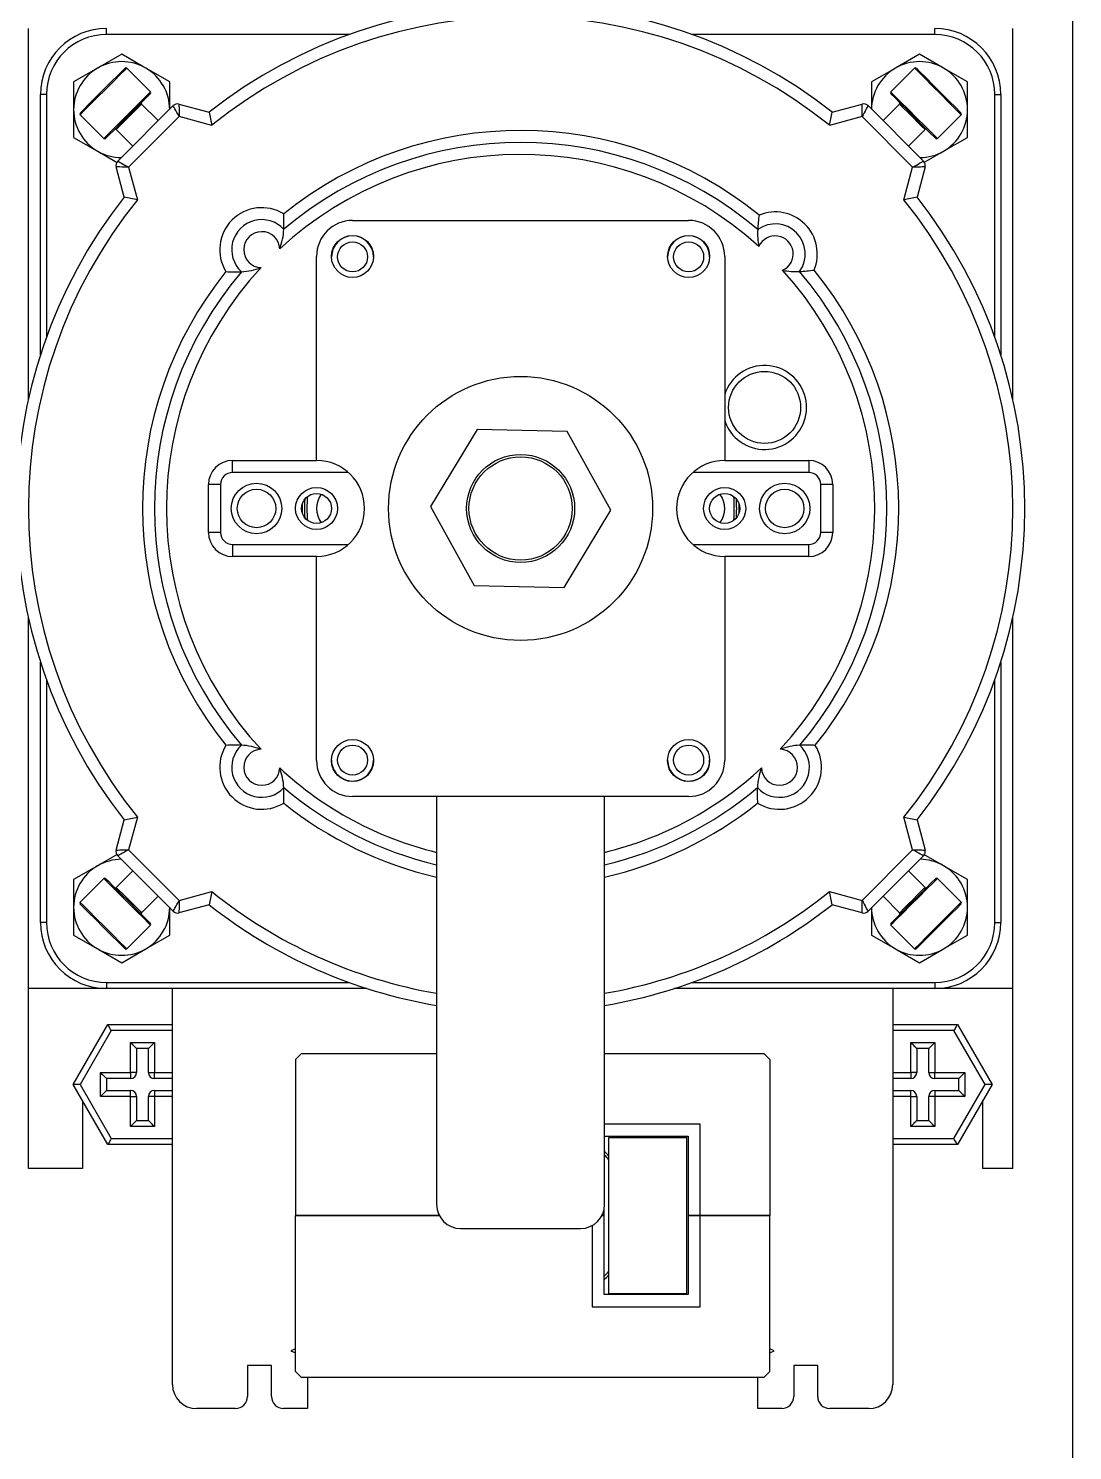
# Model space of a CAD drawing. Header units: millimetres. Extents: x 4754612 to 5801174, y 2368242 to 2777223.
# Drawn here: x 5084166.3 to 5084228.4, y 2612961.4 to 2613046 of the extents above; entities that cross this region are included whole.
import ezdxf

# ---------------------------------------------------------------- set-up
doc = ezdxf.new("R2010")
doc.units = ezdxf.units.MM
doc.header["$LTSCALE"] = 1000
doc.layers.add('(주)하나기공-LEADER', color=7, linetype='Continuous')

msp = doc.modelspace()

# ---------------------------------------------------------------- linework, layer by layer
at = {"layer": '(주)하나기공-LEADER', "color": 8, "linetype": 'ByBlock', "lineweight": -2}
for p, q in [((5084166.315, 2613023.986), (5084166.315, 2613046.05)), ((5084170.958, 2613045.693), (5084170.958, 2613046.05)), ((5084185.405, 2613045.693), (5084170.958, 2613045.693)), ((5084220.243, 2613045.693), (5084205.796, 2613045.693)), ((5084220.243, 2613045.693), (5084220.243, 2613046.05)), ((5084224.886, 2613023.986), (5084224.886, 2613046.05)), ((5084171.862, 2613044.516), (5084170.433, 2613043.691)), ((5084219.339, 2613044.516), (5084217.91, 2613043.691)), ((5084170.841, 2613042.469), (5084172.064, 2613043.692)), ((5084173.579, 2613042.278), (5084172.165, 2613043.692)), ((5084174.719, 2613042.867), (5084173.29, 2613043.691)), ((5084219.036, 2613043.692), (5084217.622, 2613042.278)), ((5084222.196, 2613042.867), (5084220.768, 2613043.691)), ((5084169.005, 2613042.867), (5084169.005, 2613041.217)), ((5084174.719, 2613041.217), (5084174.719, 2613042.867)), ((5084216.482, 2613042.867), (5084216.482, 2613041.217)), ((5084222.196, 2613041.217), (5084222.196, 2613042.867)), ((5084167.386, 2613042.121), (5084167.029, 2613042.121)), ((5084167.029, 2613026.626), (5084167.029, 2613042.121)), ((5084167.386, 2613042.121), (5084167.386, 2613027.674)), ((5084172.31, 2613041.009), (5084173.579, 2613042.278)), ((5084173.579, 2613042.177), (5084172.356, 2613040.954)), ((5084223.815, 2613042.121), (5084224.172, 2613042.121)), ((5084223.815, 2613027.674), (5084223.815, 2613042.121)), ((5084224.172, 2613042.121), (5084224.172, 2613026.626)), ((5084169.005, 2613041.217), (5084169.005, 2613039.568)), ((5084170.801, 2613039.5), (5084172.31, 2613041.009)), ((5084171.625, 2613038.153), (5084174.926, 2613041.454)), ((5084173.049, 2613041.545), (5084172.356, 2613040.853)), ((5084174.033, 2613040.561), (5084173.049, 2613041.545)), ((5084175.271, 2613041.547), (5084177.063, 2613041.066)), ((5084214.137, 2613041.066), (5084215.93, 2613041.547)), ((5084216.275, 2613041.454), (5084219.576, 2613038.153)), ((5084218.152, 2613041.545), (5084217.168, 2613040.561)), ((5084221.739, 2613041.09), (5084221.814, 2613041.015)), ((5084222.196, 2613039.568), (5084222.196, 2613041.217)), ((5084169.387, 2613040.914), (5084170.801, 2613039.5)), ((5084172.356, 2613040.853), (5084171.534, 2613040.03)), ((5084175.285, 2613040.803), (5084172.276, 2613037.794)), ((5084177.226, 2613040.283), (5084175.285, 2613040.803)), ((5084215.916, 2613040.803), (5084213.974, 2613040.283)), ((5084218.925, 2613037.794), (5084215.916, 2613040.803)), ((5084220.4, 2613039.5), (5084221.814, 2613040.914)), ((5084169.005, 2613039.568), (5084170.433, 2613038.743)), ((5084171.534, 2613040.03), (5084172.518, 2613039.046)), ((5084218.683, 2613039.046), (5084219.667, 2613040.03)), ((5084220.322, 2613039.578), (5084220.4, 2613039.5)), ((5084219.598, 2613038.068), (5084220.768, 2613038.743)), ((5084172.013, 2613036.015), (5084171.532, 2613037.808)), ((5084172.276, 2613037.794), (5084172.796, 2613035.853)), ((5084218.405, 2613035.853), (5084218.925, 2613037.794)), ((5084219.668, 2613037.808), (5084219.188, 2613036.015)), ((5084185.6, 2613034.621), (5084205.6, 2613034.621)), ((5084183.458, 2613020.336), (5084183.458, 2613032.479)), ((5084207.743, 2613032.479), (5084207.743, 2613020.336)), ((5084193.014, 2613022.175), (5084190.24, 2613017.587)), ((5084198.374, 2613022.066), (5084193.014, 2613022.175)), ((5084200.96, 2613017.37), (5084198.374, 2613022.066)), ((5084178.458, 2613019.621), (5084178.458, 2613020.336)), ((5084178.458, 2613020.336), (5084183.458, 2613020.336)), ((5084207.743, 2613020.336), (5084212.743, 2613020.336)), ((5084212.743, 2613020.336), (5084212.743, 2613019.621)), ((5084185.347, 2613019.621), (5084178.458, 2613019.621)), ((5084212.743, 2613019.621), (5084205.853, 2613019.621)), ((5084177.029, 2613016.05), (5084177.029, 2613018.907)), ((5084177.743, 2613018.907), (5084177.029, 2613018.907)), ((5084177.743, 2613018.907), (5084177.743, 2613016.05)), ((5084213.458, 2613016.05), (5084213.458, 2613018.907)), ((5084214.172, 2613018.907), (5084213.458, 2613018.907)), ((5084214.172, 2613018.907), (5084214.172, 2613016.05)), ((5084190.24, 2613017.587), (5084192.827, 2613012.891)), ((5084198.187, 2613012.783), (5084200.96, 2613017.37)), ((5084177.743, 2613016.05), (5084177.029, 2613016.05)), ((5084214.172, 2613016.05), (5084213.458, 2613016.05)), ((5084178.458, 2613015.336), (5084178.458, 2613014.621)), ((5084178.458, 2613015.336), (5084185.347, 2613015.336)), ((5084205.853, 2613015.336), (5084212.743, 2613015.336)), ((5084212.743, 2613014.621), (5084212.743, 2613015.336)), ((5084183.458, 2613014.621), (5084178.458, 2613014.621)), ((5084183.458, 2613002.479), (5084183.458, 2613014.621)), ((5084212.743, 2613014.621), (5084207.743, 2613014.621)), ((5084207.743, 2613014.621), (5084207.743, 2613002.479)), ((5084192.827, 2613012.891), (5084198.187, 2613012.783)), ((5084166.315, 2612988.907), (5084166.315, 2613010.971)), ((5084224.886, 2612988.907), (5084224.886, 2613010.971)), ((5084167.029, 2612992.836), (5084167.029, 2613008.331)), ((5084224.172, 2613008.331), (5084224.172, 2612992.836)), ((5084167.386, 2613007.283), (5084167.386, 2612992.836)), ((5084223.815, 2612992.836), (5084223.815, 2613007.283)), ((5084205.6, 2613000.336), (5084185.6, 2613000.336)), ((5084190.6, 2613000.336), (5084190.6, 2612976.05)), ((5084200.6, 2612976.05), (5084200.6, 2613000.336)), ((5084171.532, 2612997.149), (5084172.013, 2612998.942)), ((5084172.796, 2612999.105), (5084172.276, 2612997.163)), ((5084218.925, 2612997.163), (5084218.405, 2612999.105)), ((5084219.188, 2612998.942), (5084219.668, 2612997.149)), ((5084172.276, 2612997.163), (5084175.285, 2612994.154)), ((5084215.916, 2612994.154), (5084218.925, 2612997.163)), ((5084171.603, 2612996.889), (5084170.433, 2612996.214)), ((5084174.926, 2612993.503), (5084171.625, 2612996.804)), ((5084219.576, 2612996.804), (5084216.275, 2612993.503)), ((5084222.196, 2612995.39), (5084220.768, 2612996.214)), ((5084169.005, 2612995.39), (5084169.005, 2612993.74)), ((5084170.801, 2612995.457), (5084169.387, 2612994.043)), ((5084172.518, 2612995.911), (5084171.534, 2612994.927)), ((5084219.667, 2612994.927), (5084218.683, 2612995.911)), ((5084221.814, 2612994.043), (5084220.4, 2612995.457)), ((5084222.196, 2612993.74), (5084222.196, 2612995.39)), ((5084175.285, 2612994.154), (5084177.226, 2612994.674)), ((5084213.974, 2612994.674), (5084215.916, 2612994.154)), ((5084169.005, 2612993.74), (5084169.005, 2612992.09)), ((5084173.049, 2612993.412), (5084174.033, 2612994.396)), ((5084174.719, 2612992.09), (5084174.719, 2612993.74)), ((5084177.063, 2612993.891), (5084175.271, 2612993.41)), ((5084215.93, 2612993.41), (5084214.137, 2612993.891)), ((5084216.482, 2612993.74), (5084216.482, 2612992.09)), ((5084217.168, 2612994.396), (5084218.152, 2612993.412)), ((5084222.196, 2612992.09), (5084222.196, 2612993.74)), ((5084167.386, 2612992.836), (5084167.029, 2612992.836)), ((5084223.815, 2612992.836), (5084224.172, 2612992.836)), ((5084169.005, 2612992.09), (5084170.433, 2612991.266)), ((5084172.165, 2612991.265), (5084173.579, 2612992.679)), ((5084216.482, 2612992.09), (5084217.91, 2612991.266)), ((5084217.622, 2612992.679), (5084219.036, 2612991.265)), ((5084171.862, 2612990.441), (5084173.29, 2612991.266)), ((5084219.339, 2612990.441), (5084220.768, 2612991.266)), ((5084170.958, 2612988.907), (5084166.315, 2612988.907)), ((5084166.315, 2612978.193), (5084166.315, 2612988.907)), ((5084170.958, 2612989.264), (5084170.958, 2612988.907)), ((5084170.958, 2612989.264), (5084185.405, 2612989.264)), ((5084186.453, 2612988.907), (5084170.958, 2612988.907)), ((5084174.886, 2612965.336), (5084174.886, 2612988.907)), ((5084220.243, 2612988.907), (5084204.748, 2612988.907)), ((5084205.796, 2612989.264), (5084220.243, 2612989.264)), ((5084217.743, 2612988.907), (5084217.743, 2612965.336)), ((5084220.243, 2612989.264), (5084220.243, 2612988.907)), ((5084224.886, 2612988.907), (5084220.243, 2612988.907)), ((5084224.886, 2612978.193), (5084224.886, 2612988.907)), ((5084168.977, 2612983.193), (5084171.038, 2612986.764)), ((5084171.245, 2612986.407), (5084169.389, 2612983.193)), ((5084171.038, 2612986.764), (5084174.886, 2612986.764)), ((5084174.886, 2612986.407), (5084171.245, 2612986.407)), ((5084217.743, 2612986.764), (5084221.591, 2612986.764)), ((5084221.385, 2612986.407), (5084217.743, 2612986.407)), ((5084223.241, 2612983.193), (5084221.385, 2612986.407)), ((5084221.591, 2612986.764), (5084223.653, 2612983.193)), ((5084172.386, 2612983.907), (5084172.386, 2612985.693)), ((5084172.386, 2612985.693), (5084173.815, 2612985.693)), ((5084172.743, 2612985.336), (5084172.743, 2612983.907)), ((5084173.458, 2612985.336), (5084172.743, 2612985.336)), ((5084173.458, 2612983.907), (5084173.458, 2612985.336)), ((5084173.815, 2612985.693), (5084173.815, 2612983.907)), ((5084218.815, 2612985.693), (5084220.243, 2612985.693)), ((5084218.815, 2612983.907), (5084218.815, 2612985.693)), ((5084219.172, 2612985.336), (5084219.172, 2612983.907)), ((5084219.886, 2612985.336), (5084219.172, 2612985.336)), ((5084219.886, 2612983.907), (5084219.886, 2612985.336)), ((5084220.243, 2612985.693), (5084220.243, 2612983.907)), ((5084182.565, 2612985.043), (5084182.208, 2612984.686)), ((5084182.208, 2612984.686), (5084182.208, 2612975.4)), ((5084182.565, 2612985.043), (5084190.6, 2612985.043)), ((5084200.6, 2612985.043), (5084210.065, 2612985.043)), ((5084210.422, 2612984.686), (5084210.065, 2612985.043)), ((5084210.422, 2612984.686), (5084210.422, 2612975.4)), ((5084170.6, 2612982.479), (5084170.6, 2612983.907)), ((5084170.6, 2612983.907), (5084172.386, 2612983.907)), ((5084170.958, 2612983.55), (5084170.958, 2612982.836)), ((5084172.386, 2612983.55), (5084170.958, 2612983.55)), ((5084172.743, 2612983.907), (5084172.386, 2612983.907)), ((5084172.386, 2612983.907), (5084172.386, 2612983.55)), ((5084173.458, 2612983.907), (5084173.815, 2612983.907)), ((5084173.815, 2612983.55), (5084173.815, 2612983.907)), ((5084173.815, 2612983.907), (5084174.886, 2612983.907)), ((5084174.886, 2612983.55), (5084173.815, 2612983.55)), ((5084217.743, 2612983.907), (5084218.815, 2612983.907)), ((5084218.815, 2612983.55), (5084217.743, 2612983.55)), ((5084218.815, 2612983.907), (5084218.815, 2612983.55)), ((5084219.172, 2612983.907), (5084218.815, 2612983.907)), ((5084219.886, 2612983.907), (5084220.243, 2612983.907)), ((5084220.243, 2612983.907), (5084222.029, 2612983.907)), ((5084220.243, 2612983.55), (5084220.243, 2612983.907)), ((5084221.672, 2612983.55), (5084220.243, 2612983.55)), ((5084221.672, 2612982.836), (5084221.672, 2612983.55)), ((5084222.029, 2612983.907), (5084222.029, 2612982.479)), ((5084169.389, 2612983.193), (5084168.977, 2612983.193)), ((5084171.038, 2612979.621), (5084168.977, 2612983.193)), ((5084169.389, 2612983.193), (5084171.245, 2612979.979)), ((5084170.958, 2612982.836), (5084172.386, 2612982.836)), ((5084172.386, 2612982.479), (5084172.386, 2612982.836)), ((5084173.815, 2612982.836), (5084173.815, 2612982.479)), ((5084173.815, 2612982.836), (5084174.886, 2612982.836)), ((5084217.743, 2612982.836), (5084218.815, 2612982.836)), ((5084218.815, 2612982.479), (5084218.815, 2612982.836)), ((5084220.243, 2612982.836), (5084221.672, 2612982.836)), ((5084220.243, 2612982.836), (5084220.243, 2612982.479)), ((5084221.385, 2612979.979), (5084223.241, 2612983.193)), ((5084223.653, 2612983.193), (5084221.591, 2612979.621)), ((5084223.653, 2612983.193), (5084223.241, 2612983.193)), ((5084169.529, 2612982.236), (5084169.529, 2612978.193)), ((5084172.386, 2612982.479), (5084170.6, 2612982.479)), ((5084172.386, 2612980.693), (5084172.386, 2612982.479)), ((5084172.386, 2612982.479), (5084172.743, 2612982.479)), ((5084172.743, 2612982.479), (5084172.743, 2612981.05)), ((5084173.458, 2612981.05), (5084173.458, 2612982.479)), ((5084173.815, 2612982.479), (5084173.458, 2612982.479)), ((5084173.815, 2612982.479), (5084173.815, 2612980.693)), ((5084174.886, 2612982.479), (5084173.815, 2612982.479)), ((5084218.815, 2612982.479), (5084217.743, 2612982.479)), ((5084218.815, 2612980.693), (5084218.815, 2612982.479)), ((5084218.815, 2612982.479), (5084219.172, 2612982.479)), ((5084219.172, 2612982.479), (5084219.172, 2612981.05)), ((5084219.886, 2612981.05), (5084219.886, 2612982.479)), ((5084220.243, 2612982.479), (5084219.886, 2612982.479)), ((5084220.243, 2612982.479), (5084220.243, 2612980.693)), ((5084222.029, 2612982.479), (5084220.243, 2612982.479)), ((5084223.1, 2612978.193), (5084223.1, 2612982.236)), ((5084172.743, 2612981.05), (5084173.458, 2612981.05)), ((5084219.172, 2612981.05), (5084219.886, 2612981.05)), ((5084173.815, 2612980.693), (5084172.386, 2612980.693)), ((5084206.279, 2612980.829), (5084200.6, 2612980.829)), ((5084200.6, 2612980.114), (5084205.565, 2612980.114)), ((5084200.85, 2612980.043), (5084205.493, 2612980.043)), ((5084200.85, 2612970.757), (5084200.85, 2612980.043)), ((5084205.493, 2612980.043), (5084205.493, 2612980.114)), ((5084205.493, 2612970.757), (5084205.493, 2612980.043)), ((5084205.565, 2612980.114), (5084205.565, 2612975.4)), ((5084206.279, 2612975.4), (5084206.279, 2612980.829)), ((5084220.243, 2612980.693), (5084218.815, 2612980.693)), ((5084174.886, 2612979.621), (5084171.038, 2612979.621)), ((5084171.245, 2612979.979), (5084174.886, 2612979.979)), ((5084217.743, 2612979.979), (5084221.385, 2612979.979)), ((5084221.591, 2612979.621), (5084217.743, 2612979.621)), ((5084169.529, 2612978.193), (5084166.315, 2612978.193)), ((5084224.886, 2612978.193), (5084223.1, 2612978.193)), ((5084182.208, 2612975.4), (5084190.757, 2612975.4)), ((5084182.208, 2612966.114), (5084182.208, 2612975.4)), ((5084190.757, 2612975.4), (5084182.208, 2612975.4)), ((5084200.444, 2612975.4), (5084200.565, 2612975.4)), ((5084200.565, 2612975.4), (5084200.444, 2612975.4)), ((5084200.565, 2612975.4), (5084200.565, 2612975.733)), ((5084200.565, 2612970.686), (5084200.565, 2612975.4)), ((5084205.565, 2612975.4), (5084206.279, 2612975.4)), ((5084205.565, 2612975.4), (5084205.565, 2612970.686)), ((5084206.279, 2612975.4), (5084205.565, 2612975.4)), ((5084206.279, 2612975.4), (5084210.422, 2612975.4)), ((5084206.279, 2612969.971), (5084206.279, 2612975.4)), ((5084210.422, 2612975.4), (5084206.279, 2612975.4)), ((5084210.422, 2612966.114), (5084210.422, 2612975.4)), ((5084192.029, 2612974.621), (5084199.172, 2612974.621)), ((5084199.85, 2612974.793), (5084199.85, 2612969.971)), ((5084200.85, 2612970.757), (5084205.493, 2612970.757)), ((5084205.493, 2612970.686), (5084205.493, 2612970.757)), ((5084199.85, 2612969.971), (5084206.279, 2612969.971)), ((5084205.565, 2612970.686), (5084200.565, 2612970.686)), ((5084182.208, 2612967.461), (5084181.932, 2612967.347)), ((5084181.932, 2612967.347), (5084182.208, 2612967.233)), ((5084210.697, 2612967.347), (5084210.422, 2612967.461)), ((5084210.422, 2612967.233), (5084210.697, 2612967.347)), ((5084180.779, 2612966.471), (5084179.35, 2612966.471)), ((5084179.35, 2612966.471), (5084179.35, 2612964.621)), ((5084180.779, 2612964.621), (5084180.779, 2612966.471)), ((5084182.208, 2612966.114), (5084182.565, 2612965.757)), ((5084210.065, 2612965.757), (5084182.565, 2612965.757)), ((5084182.922, 2612965.757), (5084182.922, 2612963.907)), ((5084209.708, 2612963.907), (5084209.708, 2612965.757)), ((5084210.065, 2612965.757), (5084210.422, 2612966.114)), ((5084213.279, 2612966.471), (5084211.85, 2612966.471)), ((5084211.85, 2612966.471), (5084211.85, 2612964.621)), ((5084213.279, 2612964.621), (5084213.279, 2612966.471)), ((5084178.636, 2612963.907), (5084176.315, 2612963.907)), ((5084182.922, 2612963.907), (5084181.493, 2612963.907)), ((5084211.136, 2612963.907), (5084209.708, 2612963.907)), ((5084216.315, 2612963.907), (5084213.993, 2612963.907))]:
    msp.add_line(p, q, dxfattribs=at)
msp.add_lwpolyline([(5084228.443, 2612958.907), (5084035.586, 2612958.907), (5084035.586, 2613061.764), (5084035.586, 2613063.907), (5084228.443, 2613063.907), (5084228.443, 2613061.764)], close=True, dxfattribs=at)
for points in [[(5084173.29, 2613043.691), (5084173.189, 2613043.75), (5084171.862, 2613044.516)], [(5084220.768, 2613043.691), (5084220.666, 2613043.75), (5084219.339, 2613044.516)], [(5084170.433, 2613043.691), (5084170.332, 2613043.633), (5084169.005, 2613042.867)], [(5084172.165, 2613043.692), (5084172.165, 2613043.692), (5084172.068, 2613043.595), (5084171.797, 2613043.324), (5084171.387, 2613042.915), (5084170.896, 2613042.423)], [(5084217.91, 2613043.691), (5084217.809, 2613043.633), (5084216.482, 2613042.867)], [(5084221.814, 2613040.914), (5084221.736, 2613040.992), (5084221.481, 2613041.247), (5084221.084, 2613041.644), (5084220.598, 2613042.13), (5084220.088, 2613042.639), (5084219.624, 2613043.104), (5084219.268, 2613043.46), (5084219.069, 2613043.659), (5084219.036, 2613043.692)], [(5084219.137, 2613043.692), (5084219.168, 2613043.661), (5084219.361, 2613043.468), (5084219.704, 2613043.125), (5084220.151, 2613042.678), (5084220.642, 2613042.187), (5084221.111, 2613041.718), (5084221.493, 2613041.336), (5084221.739, 2613041.09)], [(5084169.387, 2613041.015), (5084169.408, 2613041.036), (5084169.583, 2613041.211), (5084169.912, 2613041.54), (5084170.351, 2613041.979), (5084170.841, 2613042.469)], [(5084170.896, 2613042.423), (5084170.388, 2613041.915), (5084169.932, 2613041.459), (5084169.591, 2613041.118), (5084169.409, 2613040.936), (5084169.387, 2613040.914)], [(5084217.622, 2613042.278), (5084217.654, 2613042.245), (5084217.854, 2613042.045), (5084218.21, 2613041.689), (5084218.674, 2613041.225), (5084219.184, 2613040.716), (5084219.67, 2613040.23), (5084220.067, 2613039.832), (5084220.322, 2613039.578)], [(5084220.299, 2613039.5), (5084220.223, 2613039.575), (5084219.978, 2613039.82), (5084219.595, 2613040.203), (5084219.127, 2613040.672), (5084218.636, 2613041.163), (5084218.189, 2613041.61), (5084217.846, 2613041.953), (5084217.653, 2613042.145), (5084217.622, 2613042.177)], [(5084175.285, 2613040.803), (5084175.215, 2613040.93), (5084175.148, 2613041.052), (5084175.086, 2613041.165), (5084175.031, 2613041.263), (5084174.987, 2613041.344), (5084174.953, 2613041.405), (5084174.933, 2613041.442), (5084174.926, 2613041.454)], [(5084175.271, 2613041.547), (5084175.271, 2613041.532), (5084175.272, 2613041.49), (5084175.273, 2613041.421), (5084175.275, 2613041.329), (5084175.277, 2613041.216), (5084175.28, 2613041.088), (5084175.282, 2613040.948), (5084175.285, 2613040.803)], [(5084215.916, 2613040.803), (5084215.918, 2613040.948), (5084215.921, 2613041.088), (5084215.924, 2613041.216), (5084215.926, 2613041.329), (5084215.928, 2613041.421), (5084215.929, 2613041.49), (5084215.93, 2613041.532), (5084215.93, 2613041.547)], [(5084216.275, 2613041.454), (5084216.269, 2613041.444), (5084216.253, 2613041.415), (5084216.227, 2613041.367), (5084216.191, 2613041.302), (5084216.147, 2613041.222), (5084216.095, 2613041.129), (5084216.039, 2613041.026), (5084215.978, 2613040.916), (5084215.916, 2613040.803)], [(5084219.667, 2613040.03), (5084219.625, 2613040.073), (5084219.474, 2613040.223), (5084219.238, 2613040.459), (5084218.952, 2613040.746), (5084218.659, 2613041.038), (5084218.405, 2613041.293), (5084218.227, 2613041.471), (5084218.153, 2613041.544), (5084218.152, 2613041.545)], [(5084172.356, 2613040.954), (5084171.867, 2613040.464), (5084171.428, 2613040.025), (5084171.098, 2613039.696), (5084170.924, 2613039.521), (5084170.902, 2613039.5)], [(5084220.768, 2613038.743), (5084220.869, 2613038.801), (5084222.196, 2613039.568)], [(5084170.433, 2613038.743), (5084170.535, 2613038.684), (5084171.603, 2613038.068)], [(5084172.276, 2613037.794), (5084172.131, 2613037.797), (5084171.991, 2613037.799), (5084171.863, 2613037.802), (5084171.75, 2613037.804), (5084171.658, 2613037.806), (5084171.589, 2613037.807), (5084171.547, 2613037.808), (5084171.532, 2613037.808)], [(5084171.625, 2613038.153), (5084171.635, 2613038.148), (5084171.664, 2613038.131), (5084171.712, 2613038.105), (5084171.777, 2613038.069), (5084171.857, 2613038.025), (5084171.95, 2613037.973), (5084172.053, 2613037.917), (5084172.163, 2613037.856), (5084172.276, 2613037.794)], [(5084218.925, 2613037.794), (5084219.038, 2613037.856), (5084219.148, 2613037.917), (5084219.251, 2613037.973), (5084219.344, 2613038.025), (5084219.424, 2613038.069), (5084219.489, 2613038.105), (5084219.537, 2613038.131), (5084219.566, 2613038.148), (5084219.576, 2613038.153)], [(5084219.668, 2613037.808), (5084219.657, 2613037.808), (5084219.624, 2613037.807), (5084219.569, 2613037.806), (5084219.495, 2613037.805), (5084219.403, 2613037.803), (5084219.297, 2613037.801), (5084219.179, 2613037.799), (5084219.054, 2613037.796), (5084218.925, 2613037.794)], [(5084171.532, 2612997.149), (5084171.547, 2612997.149), (5084171.589, 2612997.15), (5084171.658, 2612997.151), (5084171.75, 2612997.153), (5084171.863, 2612997.155), (5084171.991, 2612997.158), (5084172.131, 2612997.161), (5084172.276, 2612997.163)], [(5084172.276, 2612997.163), (5084172.149, 2612997.093), (5084172.027, 2612997.026), (5084171.914, 2612996.964), (5084171.815, 2612996.909), (5084171.735, 2612996.865), (5084171.674, 2612996.831), (5084171.637, 2612996.811), (5084171.625, 2612996.804)], [(5084218.925, 2612997.163), (5084219.07, 2612997.161), (5084219.21, 2612997.158), (5084219.338, 2612997.155), (5084219.451, 2612997.153), (5084219.543, 2612997.151), (5084219.612, 2612997.15), (5084219.654, 2612997.149), (5084219.668, 2612997.149)], [(5084219.576, 2612996.804), (5084219.564, 2612996.811), (5084219.526, 2612996.831), (5084219.466, 2612996.865), (5084219.385, 2612996.909), (5084219.287, 2612996.964), (5084219.174, 2612997.026), (5084219.052, 2612997.093), (5084218.925, 2612997.163)], [(5084170.433, 2612996.214), (5084170.332, 2612996.156), (5084169.005, 2612995.39)], [(5084220.768, 2612996.214), (5084220.666, 2612996.273), (5084219.598, 2612996.889)], [(5084173.579, 2612992.679), (5084173.578, 2612992.681), (5084173.46, 2612992.798), (5084173.171, 2612993.087), (5084172.75, 2612993.509), (5084172.253, 2612994.006), (5084171.747, 2612994.511), (5084171.302, 2612994.957), (5084170.976, 2612995.283), (5084170.814, 2612995.444), (5084170.801, 2612995.457)], [(5084170.902, 2612995.457), (5084170.915, 2612995.445), (5084171.071, 2612995.289), (5084171.384, 2612994.975), (5084171.814, 2612994.546), (5084172.301, 2612994.059), (5084172.78, 2612993.58), (5084173.186, 2612993.173), (5084173.464, 2612992.895), (5084173.578, 2612992.782), (5084173.579, 2612992.78)], [(5084217.622, 2612992.78), (5084217.686, 2612992.845), (5084217.92, 2612993.079), (5084218.295, 2612993.453), (5084218.759, 2612993.918), (5084219.251, 2612994.409), (5084219.703, 2612994.862), (5084220.055, 2612995.214), (5084220.259, 2612995.418), (5084220.299, 2612995.457)], [(5084220.4, 2612995.457), (5084220.359, 2612995.416), (5084220.147, 2612995.204), (5084219.782, 2612994.839), (5084219.312, 2612994.37), (5084218.802, 2612993.859), (5084218.32, 2612993.377), (5084217.931, 2612992.989), (5084217.688, 2612992.746), (5084217.622, 2612992.679)], [(5084171.534, 2612994.927), (5084171.562, 2612994.898), (5084171.697, 2612994.764), (5084171.922, 2612994.539), (5084172.203, 2612994.257), (5084172.498, 2612993.963), (5084172.761, 2612993.7), (5084172.953, 2612993.508), (5084173.044, 2612993.417), (5084173.049, 2612993.412)], [(5084218.152, 2612993.412), (5084218.153, 2612993.412), (5084218.22, 2612993.48), (5084218.392, 2612993.652), (5084218.644, 2612993.903), (5084218.935, 2612994.195), (5084219.223, 2612994.483), (5084219.463, 2612994.723), (5084219.619, 2612994.879), (5084219.667, 2612994.927)], [(5084169.387, 2612994.043), (5084169.4, 2612994.03), (5084169.562, 2612993.868), (5084169.887, 2612993.543), (5084170.333, 2612993.097), (5084170.838, 2612992.592), (5084171.335, 2612992.095), (5084171.757, 2612991.673), (5084172.046, 2612991.384), (5084172.163, 2612991.267), (5084172.165, 2612991.265)], [(5084172.064, 2612991.265), (5084172.062, 2612991.267), (5084171.949, 2612991.38), (5084171.671, 2612991.658), (5084171.265, 2612992.064), (5084170.786, 2612992.543), (5084170.299, 2612993.03), (5084169.869, 2612993.46), (5084169.555, 2612993.774), (5084169.4, 2612993.929), (5084169.387, 2612993.942)], [(5084174.926, 2612993.503), (5084174.933, 2612993.515), (5084174.953, 2612993.552), (5084174.987, 2612993.613), (5084175.031, 2612993.694), (5084175.086, 2612993.792), (5084175.148, 2612993.905), (5084175.215, 2612994.027), (5084175.285, 2612994.154)], [(5084175.285, 2612994.154), (5084175.282, 2612994.009), (5084175.28, 2612993.869), (5084175.277, 2612993.741), (5084175.275, 2612993.628), (5084175.273, 2612993.536), (5084175.272, 2612993.467), (5084175.271, 2612993.425), (5084175.271, 2612993.41)], [(5084215.93, 2612993.41), (5084215.93, 2612993.422), (5084215.929, 2612993.455), (5084215.928, 2612993.51), (5084215.927, 2612993.584), (5084215.925, 2612993.676), (5084215.923, 2612993.782), (5084215.921, 2612993.9), (5084215.918, 2612994.025), (5084215.916, 2612994.154)], [(5084215.916, 2612994.154), (5084215.978, 2612994.041), (5084216.039, 2612993.931), (5084216.095, 2612993.828), (5084216.147, 2612993.735), (5084216.191, 2612993.655), (5084216.227, 2612993.59), (5084216.253, 2612993.542), (5084216.269, 2612993.513), (5084216.275, 2612993.503)], [(5084219.036, 2612991.265), (5084219.103, 2612991.332), (5084219.346, 2612991.575), (5084219.734, 2612991.963), (5084220.216, 2612992.445), (5084220.726, 2612992.955), (5084221.196, 2612993.425), (5084221.561, 2612993.79), (5084221.773, 2612994.002), (5084221.814, 2612994.043)], [(5084221.814, 2612993.942), (5084221.774, 2612993.903), (5084221.57, 2612993.698), (5084221.218, 2612993.346), (5084220.766, 2612992.894), (5084220.274, 2612992.402), (5084219.81, 2612991.938), (5084219.435, 2612991.563), (5084219.201, 2612991.329), (5084219.137, 2612991.265)], [(5084173.29, 2612991.266), (5084173.392, 2612991.324), (5084174.719, 2612992.09)], [(5084220.768, 2612991.266), (5084220.869, 2612991.324), (5084222.196, 2612992.09)], [(5084170.433, 2612991.266), (5084170.535, 2612991.207), (5084171.862, 2612990.441)], [(5084217.91, 2612991.266), (5084218.012, 2612991.207), (5084219.339, 2612990.441)], [(5084171.245, 2612986.407), (5084171.204, 2612986.477), (5084171.166, 2612986.544), (5084171.13, 2612986.606), (5084171.099, 2612986.66), (5084171.073, 2612986.704), (5084171.054, 2612986.737), (5084171.042, 2612986.757), (5084171.038, 2612986.764)], [(5084221.591, 2612986.764), (5084221.588, 2612986.759), (5084221.579, 2612986.743), (5084221.563, 2612986.716), (5084221.543, 2612986.681), (5084221.517, 2612986.637), (5084221.488, 2612986.586), (5084221.455, 2612986.529), (5084221.421, 2612986.469), (5084221.385, 2612986.407)], [(5084172.743, 2612985.336), (5084172.736, 2612985.343), (5084172.716, 2612985.363), (5084172.683, 2612985.396), (5084172.639, 2612985.44), (5084172.585, 2612985.494), (5084172.523, 2612985.556), (5084172.456, 2612985.623), (5084172.386, 2612985.693)], [(5084173.458, 2612985.336), (5084173.464, 2612985.343), (5084173.485, 2612985.363), (5084173.518, 2612985.396), (5084173.562, 2612985.44), (5084173.616, 2612985.494), (5084173.678, 2612985.556), (5084173.745, 2612985.623), (5084173.815, 2612985.693)], [(5084219.172, 2612985.336), (5084219.165, 2612985.343), (5084219.145, 2612985.363), (5084219.112, 2612985.396), (5084219.067, 2612985.44), (5084219.013, 2612985.494), (5084218.951, 2612985.556), (5084218.884, 2612985.623), (5084218.815, 2612985.693)], [(5084219.886, 2612985.336), (5084219.893, 2612985.343), (5084219.913, 2612985.363), (5084219.946, 2612985.396), (5084219.991, 2612985.44), (5084220.045, 2612985.494), (5084220.107, 2612985.556), (5084220.174, 2612985.623), (5084220.243, 2612985.693)], [(5084170.6, 2612983.907), (5084170.67, 2612983.837), (5084170.737, 2612983.77), (5084170.799, 2612983.709), (5084170.853, 2612983.655), (5084170.897, 2612983.61), (5084170.93, 2612983.577), (5084170.951, 2612983.557), (5084170.958, 2612983.55)], [(5084221.672, 2612983.55), (5084221.679, 2612983.557), (5084221.699, 2612983.577), (5084221.732, 2612983.61), (5084221.776, 2612983.655), (5084221.831, 2612983.709), (5084221.892, 2612983.77), (5084221.959, 2612983.837), (5084222.029, 2612983.907)], [(5084170.6, 2612982.479), (5084170.67, 2612982.548), (5084170.737, 2612982.615), (5084170.799, 2612982.677), (5084170.853, 2612982.731), (5084170.897, 2612982.775), (5084170.93, 2612982.808), (5084170.951, 2612982.829), (5084170.958, 2612982.836)], [(5084221.672, 2612982.836), (5084221.679, 2612982.829), (5084221.699, 2612982.808), (5084221.732, 2612982.775), (5084221.776, 2612982.731), (5084221.831, 2612982.677), (5084221.892, 2612982.615), (5084221.959, 2612982.548), (5084222.029, 2612982.479)], [(5084172.386, 2612980.693), (5084172.456, 2612980.762), (5084172.523, 2612980.829), (5084172.585, 2612980.891), (5084172.639, 2612980.945), (5084172.683, 2612980.99), (5084172.716, 2612981.023), (5084172.736, 2612981.043), (5084172.743, 2612981.05)], [(5084173.815, 2612980.693), (5084173.745, 2612980.762), (5084173.678, 2612980.829), (5084173.616, 2612980.891), (5084173.562, 2612980.945), (5084173.518, 2612980.99), (5084173.485, 2612981.023), (5084173.464, 2612981.043), (5084173.458, 2612981.05)], [(5084218.815, 2612980.693), (5084218.884, 2612980.762), (5084218.951, 2612980.829), (5084219.013, 2612980.891), (5084219.067, 2612980.945), (5084219.112, 2612980.99), (5084219.145, 2612981.023), (5084219.165, 2612981.043), (5084219.172, 2612981.05)], [(5084220.243, 2612980.693), (5084220.174, 2612980.762), (5084220.107, 2612980.829), (5084220.045, 2612980.891), (5084219.991, 2612980.945), (5084219.946, 2612980.99), (5084219.913, 2612981.023), (5084219.893, 2612981.043), (5084219.886, 2612981.05)], [(5084171.245, 2612979.979), (5084171.204, 2612979.909), (5084171.166, 2612979.842), (5084171.13, 2612979.78), (5084171.099, 2612979.726), (5084171.073, 2612979.682), (5084171.054, 2612979.649), (5084171.042, 2612979.628), (5084171.038, 2612979.621)], [(5084221.591, 2612979.621), (5084221.587, 2612979.628), (5084221.575, 2612979.649), (5084221.556, 2612979.682), (5084221.531, 2612979.726), (5084221.499, 2612979.78), (5084221.464, 2612979.842), (5084221.425, 2612979.909), (5084221.385, 2612979.979)]]:
    msp.add_lwpolyline(points, dxfattribs=at)
for centre, radius in [((5084185.6, 2613032.479), 1.25), ((5084205.6, 2613032.479), 1.25), ((5084185.6, 2613032.453), 0.893), ((5084205.6, 2613032.453), 0.893), ((5084195.6, 2613017.479), 7.857), ((5084210.119, 2613023.492), 2.143), ((5084195.6, 2613017.479), 3.214), ((5084195.6, 2613017.479), 3.071), ((5084179.886, 2613017.479), 1.5), ((5084211.315, 2613017.479), 1.5), ((5084179.886, 2613017.479), 1.143), ((5084183.458, 2613017.479), 1.25), ((5084183.458, 2613017.479), 0.893), ((5084207.743, 2613017.479), 1.25), ((5084207.743, 2613017.479), 0.893), ((5084211.315, 2613017.479), 1.143), ((5084185.6, 2613002.479), 1.25), ((5084185.6, 2613002.504), 0.893), ((5084205.6, 2613002.479), 1.25), ((5084205.6, 2613002.504), 0.893)]:
    msp.add_circle(centre, radius, dxfattribs=at)
for centre, radius, start, end in [((5084195.6, 2613017.479), 30, 51.83714, 128.16286), ((5084195.6, 2613017.479), 29.286, 51.14106, 128.85894), ((5084170.958, 2613042.121), 3.929, 90, 180), ((5084170.958, 2613042.121), 3.571, 90, 180), ((5084220.243, 2613042.121), 3.929, 0, 90), ((5084220.243, 2613042.121), 3.571, 0, 90), ((5084171.862, 2613041.217), 2.857, 120, 180), ((5084171.862, 2613041.217), 2.857, 60, 120), ((5084172.114, 2613043.641), 0.0714, 45, 135), ((5084171.862, 2613041.217), 2.857, 0, 60), ((5084219.339, 2613041.217), 2.857, 120, 180), ((5084219.339, 2613041.217), 2.857, 60, 120), ((5084219.086, 2613043.641), 0.0714, 45, 135), ((5084219.339, 2613041.217), 2.857, 0, 60), ((5084173.529, 2613042.227), 0.0714, 315, 45), ((5084217.672, 2613042.227), 0.0714, 135, 225), ((5084171.862, 2613041.217), 2.857, 180, 240), ((5084169.437, 2613040.965), 0.0714, 135, 225), ((5084173.099, 2613041.596), 0.0714, 135, 225), ((5084175.179, 2613041.202), 0.357, 75, 135), ((5084296.508, 2613065.512), 121.92, 191.56663, 191.94255), ((5084082.662, 2613068.015), 134.209, 348.07503, 348.41653), ((5084216.022, 2613041.202), 0.357, 45, 105), ((5084218.102, 2613041.596), 0.0714, 315, 45), ((5084219.339, 2613041.217), 2.857, 300, 0), ((5084221.763, 2613040.965), 0.0714, 315, 45), ((5084170.852, 2613039.55), 0.0714, 225, 315), ((5084171.483, 2613039.98), 0.0714, 45, 135), ((5084195.6, 2613017.479), 22.5, 50.89656, 128.79694), ((5084219.718, 2613039.98), 0.0714, 45, 135), ((5084220.349, 2613039.55), 0.0714, 225, 315), ((5084171.862, 2613041.217), 2.857, 240, 269.40056), ((5084195.6, 2613017.479), 21.071, 47.724, 132.86429), ((5084195.6, 2613017.479), 21.786, 49.64095, 130.30231), ((5084219.339, 2613041.217), 2.857, 270.59944, 300), ((5084171.877, 2613037.9), 0.357, 135, 195), ((5084219.324, 2613037.9), 0.357, 345, 45), ((5084195.6, 2613017.479), 30, 141.83714, 218.16286), ((5084144.783, 2612903.192), 135.586, 78.07658, 78.41461), ((5084246.409, 2612903.232), 135.545, 101.58534, 101.92347), ((5084195.6, 2613017.479), 30, 321.83714, 38.16286), ((5084195.6, 2613017.479), 29.286, 141.14106, 218.85894), ((5084180.196, 2613032.883), 2.5, 58.475, 211.525), ((5084210.753, 2613032.631), 2.5, 337.39269, 112.60731), ((5084195.6, 2613017.479), 29.286, 321.14106, 38.85894), ((5084180.196, 2613032.883), 1.786, 42.65115, 227.34885), ((5084174.11, 2613034.504), 7.411, 356.82238, 3.94888), ((5084185.6, 2613032.479), 2.143, 90, 180), ((5084205.6, 2613032.479), 2.143, 0, 90), ((5084218.047, 2613033.704), 8.347, 171.49561, 177.42506), ((5084210.753, 2613032.631), 1.786, 324.2069, 125.7931), ((5084180.196, 2613032.883), 1.071, 2.13073, 267.86927), ((5084177.759, 2613034.261), 3.754, 339.1237, 357.43991), ((5084185.6, 2613032.453), 1.25, 0.59085, 179.40931), ((5084205.6, 2613032.453), 1.25, 0.58904, 179.41096), ((5084213.982, 2613033.855), 4.279, 177.00066, 190.58193), ((5084210.753, 2613032.631), 1.071, 294.1725, 155.8275), ((5084195.6, 2613017.479), 21.071, 137.13571, 222.86429), ((5084178.817, 2613035.327), 3.76, 272.57616, 290.86023), ((5084211.83, 2613039.889), 8.31, 272.56193, 278.51779), ((5084195.6, 2613017.479), 22.5, 321.20306, 39.10344), ((5084195.6, 2613017.479), 22.5, 141.20306, 218.79694), ((5084195.6, 2613017.479), 21.786, 139.69769, 220.30231), ((5084178.575, 2613038.97), 7.411, 266.05122, 273.17719), ((5084195.6, 2613017.479), 21.071, 317.13571, 42.276), ((5084211.977, 2613035.862), 4.281, 259.42184, 272.99589), ((5084195.6, 2613017.479), 21.786, 319.69769, 40.35905), ((5084210.119, 2613023.492), 2.5, 225, 161.82347), ((5084210.119, 2613023.492), 2.5, 198.17653, 225), ((5084178.458, 2613018.907), 1.429, 90, 180), ((5084183.458, 2613017.479), 2.857, 270, 90), ((5084207.743, 2613017.479), 2.857, 90, 270), ((5084212.743, 2613018.907), 1.429, 0, 90), ((5084178.458, 2613018.907), 0.714, 90, 180), ((5084212.743, 2613018.907), 0.714, 0, 90), ((5084195.6, 2613017.479), 12.714, 176.83607, 183.16393), ((5084184.886, 2613017.479), 1.429, 143.58009, 216.41991), ((5084206.315, 2613017.479), 1.429, 323.58009, 36.41991), ((5084195.6, 2613017.479), 12.714, 356.83607, 3.16393), ((5084195.6, 2613017.479), 13, 178.85991, 181.14009), ((5084195.6, 2613017.479), 12.857, 177.54328, 182.45672), ((5084195.6, 2613017.479), 12.857, 357.54328, 2.45672), ((5084195.6, 2613017.479), 13, 358.85991, 1.14009), ((5084178.458, 2613016.05), 1.429, 180, 270), ((5084178.458, 2613016.05), 0.714, 180, 270), ((5084212.743, 2613016.05), 1.429, 270, 0), ((5084212.743, 2613016.05), 0.714, 270, 0), ((5084180.196, 2613002.074), 2.5, 148.475, 301.525), ((5084178.575, 2612996.003), 7.395, 86.81502, 93.95663), ((5084180.196, 2613002.074), 1.786, 132.65115, 317.34885), ((5084178.817, 2612999.632), 3.759, 69.13651, 87.42714), ((5084180.196, 2613002.074), 1.071, 92.13073, 357.86927), ((5084211.005, 2613002.074), 1.786, 222.65115, 47.34885), ((5084211.005, 2613002.074), 2.5, 238.475, 31.525), ((5084211.005, 2613002.074), 1.071, 182.13073, 87.86927), ((5084212.383, 2612999.634), 3.757, 92.56717, 110.86917), ((5084212.626, 2612996.003), 7.395, 86.04336, 93.18499), ((5084185.6, 2613002.479), 2.143, 180, 270), ((5084185.6, 2613002.504), 1.25, 180.58744, 225), ((5084185.6, 2613002.504), 1.25, 225, 359.41272), ((5084205.6, 2613002.504), 1.25, 180.57675, 225), ((5084205.6, 2613002.504), 1.25, 225, 359.42411), ((5084205.6, 2613002.479), 2.143, 270, 0), ((5084177.759, 2613000.696), 3.753, 2.55895, 20.87743), ((5084195.6, 2613017.479), 21.071, 227.13571, 256.27346), ((5084195.6, 2613017.479), 21.071, 283.72654, 312.86429), ((5084213.447, 2613000.695), 3.759, 159.13571, 177.42791), ((5084174.111, 2613000.453), 7.409, 356.05035, 3.17839), ((5084195.6, 2613017.479), 21.786, 229.69769, 256.73188), ((5084195.6, 2613017.479), 21.786, 283.26812, 310.30231), ((5084217.035, 2613000.453), 7.355, 176.79558, 183.97635), ((5084195.6, 2613017.479), 22.5, 231.20306, 257.16041), ((5084195.6, 2613017.479), 22.5, 282.83959, 308.79694), ((5084145.69, 2613127.408), 131.136, 281.57968, 281.92918), ((5084245.503, 2613127.368), 131.095, 258.07077, 258.42038), ((5084171.877, 2612997.057), 0.357, 165, 225), ((5084219.324, 2612997.057), 0.357, 315, 15), ((5084171.862, 2612993.74), 2.857, 120, 180), ((5084171.862, 2612993.74), 2.857, 90.59944, 120), ((5084219.339, 2612993.74), 2.857, 60, 89.40056), ((5084219.339, 2612993.74), 2.857, 0, 60), ((5084170.852, 2612995.407), 0.0714, 45, 135), ((5084220.349, 2612995.407), 0.0714, 45, 135), ((5084171.483, 2612994.977), 0.0714, 225, 315), ((5084296.837, 2612969.377), 122.256, 168.05799, 168.43287), ((5084195.6, 2613017.479), 29.286, 231.14106, 260.16964), ((5084195.6, 2613017.479), 29.286, 279.83036, 308.85894), ((5084081.922, 2612966.788), 134.965, 11.5844, 11.92399), ((5084219.718, 2612994.977), 0.0714, 225, 315), ((5084171.862, 2612993.74), 2.857, 180, 240), ((5084169.437, 2612993.992), 0.0714, 135, 225), ((5084171.862, 2612993.74), 2.857, 300, 0), ((5084195.6, 2613017.479), 30, 231.83714, 260.40593), ((5084195.6, 2613017.479), 30, 279.59407, 308.16286), ((5084219.339, 2612993.74), 2.857, 180, 240), ((5084219.339, 2612993.74), 2.857, 300, 0), ((5084221.763, 2612993.992), 0.0714, 315, 45), ((5084170.958, 2612992.836), 3.929, 180, 270), ((5084170.958, 2612992.836), 3.571, 180, 270), ((5084173.099, 2612993.361), 0.0714, 135, 225), ((5084173.529, 2612992.73), 0.0714, 315, 45), ((5084175.179, 2612993.755), 0.357, 225, 285), ((5084216.022, 2612993.755), 0.357, 255, 315), ((5084217.672, 2612992.73), 0.0714, 135, 225), ((5084218.102, 2612993.361), 0.0714, 315, 45), ((5084220.243, 2612992.836), 3.571, 270, 0), ((5084220.243, 2612992.836), 3.929, 270, 0), ((5084171.862, 2612993.74), 2.857, 240, 300), ((5084172.114, 2612991.316), 0.0714, 225, 315), ((5084219.339, 2612993.74), 2.857, 240, 300), ((5084219.086, 2612991.316), 0.0714, 225, 315), ((5084172.386, 2612983.907), 0.357, 270, 0), ((5084173.815, 2612983.907), 0.357, 180, 270), ((5084218.815, 2612983.907), 0.357, 270, 0), ((5084220.243, 2612983.907), 0.357, 180, 270), ((5084172.386, 2612982.479), 0.357, 0, 90), ((5084173.815, 2612982.479), 0.357, 90, 180), ((5084218.815, 2612982.479), 0.357, 0, 90), ((5084220.243, 2612982.479), 0.357, 90, 180), ((5084196.922, 2612975.4), 5.286, 41.99157, 45.89736), ((5084196.922, 2612975.4), 5.143, 40.19176, 44.33403), ((5084192.029, 2612976.05), 1.429, 180, 270), ((5084199.172, 2612976.05), 1.429, 270, 0), ((5084196.922, 2612975.4), 5.143, 315.09947, 319.80824), ((5084196.922, 2612975.4), 5.286, 313.56596, 318.00843), ((5084176.315, 2612965.336), 1.429, 180, 270), ((5084216.315, 2612965.336), 1.429, 270, 0), ((5084178.636, 2612964.621), 0.714, 270, 0), ((5084181.493, 2612964.621), 0.714, 180, 270), ((5084211.136, 2612964.621), 0.714, 270, 0), ((5084213.993, 2612964.621), 0.714, 180, 270)]:
    msp.add_arc(centre, radius, start, end, dxfattribs=at)

doc.saveas('drawing.dxf')
